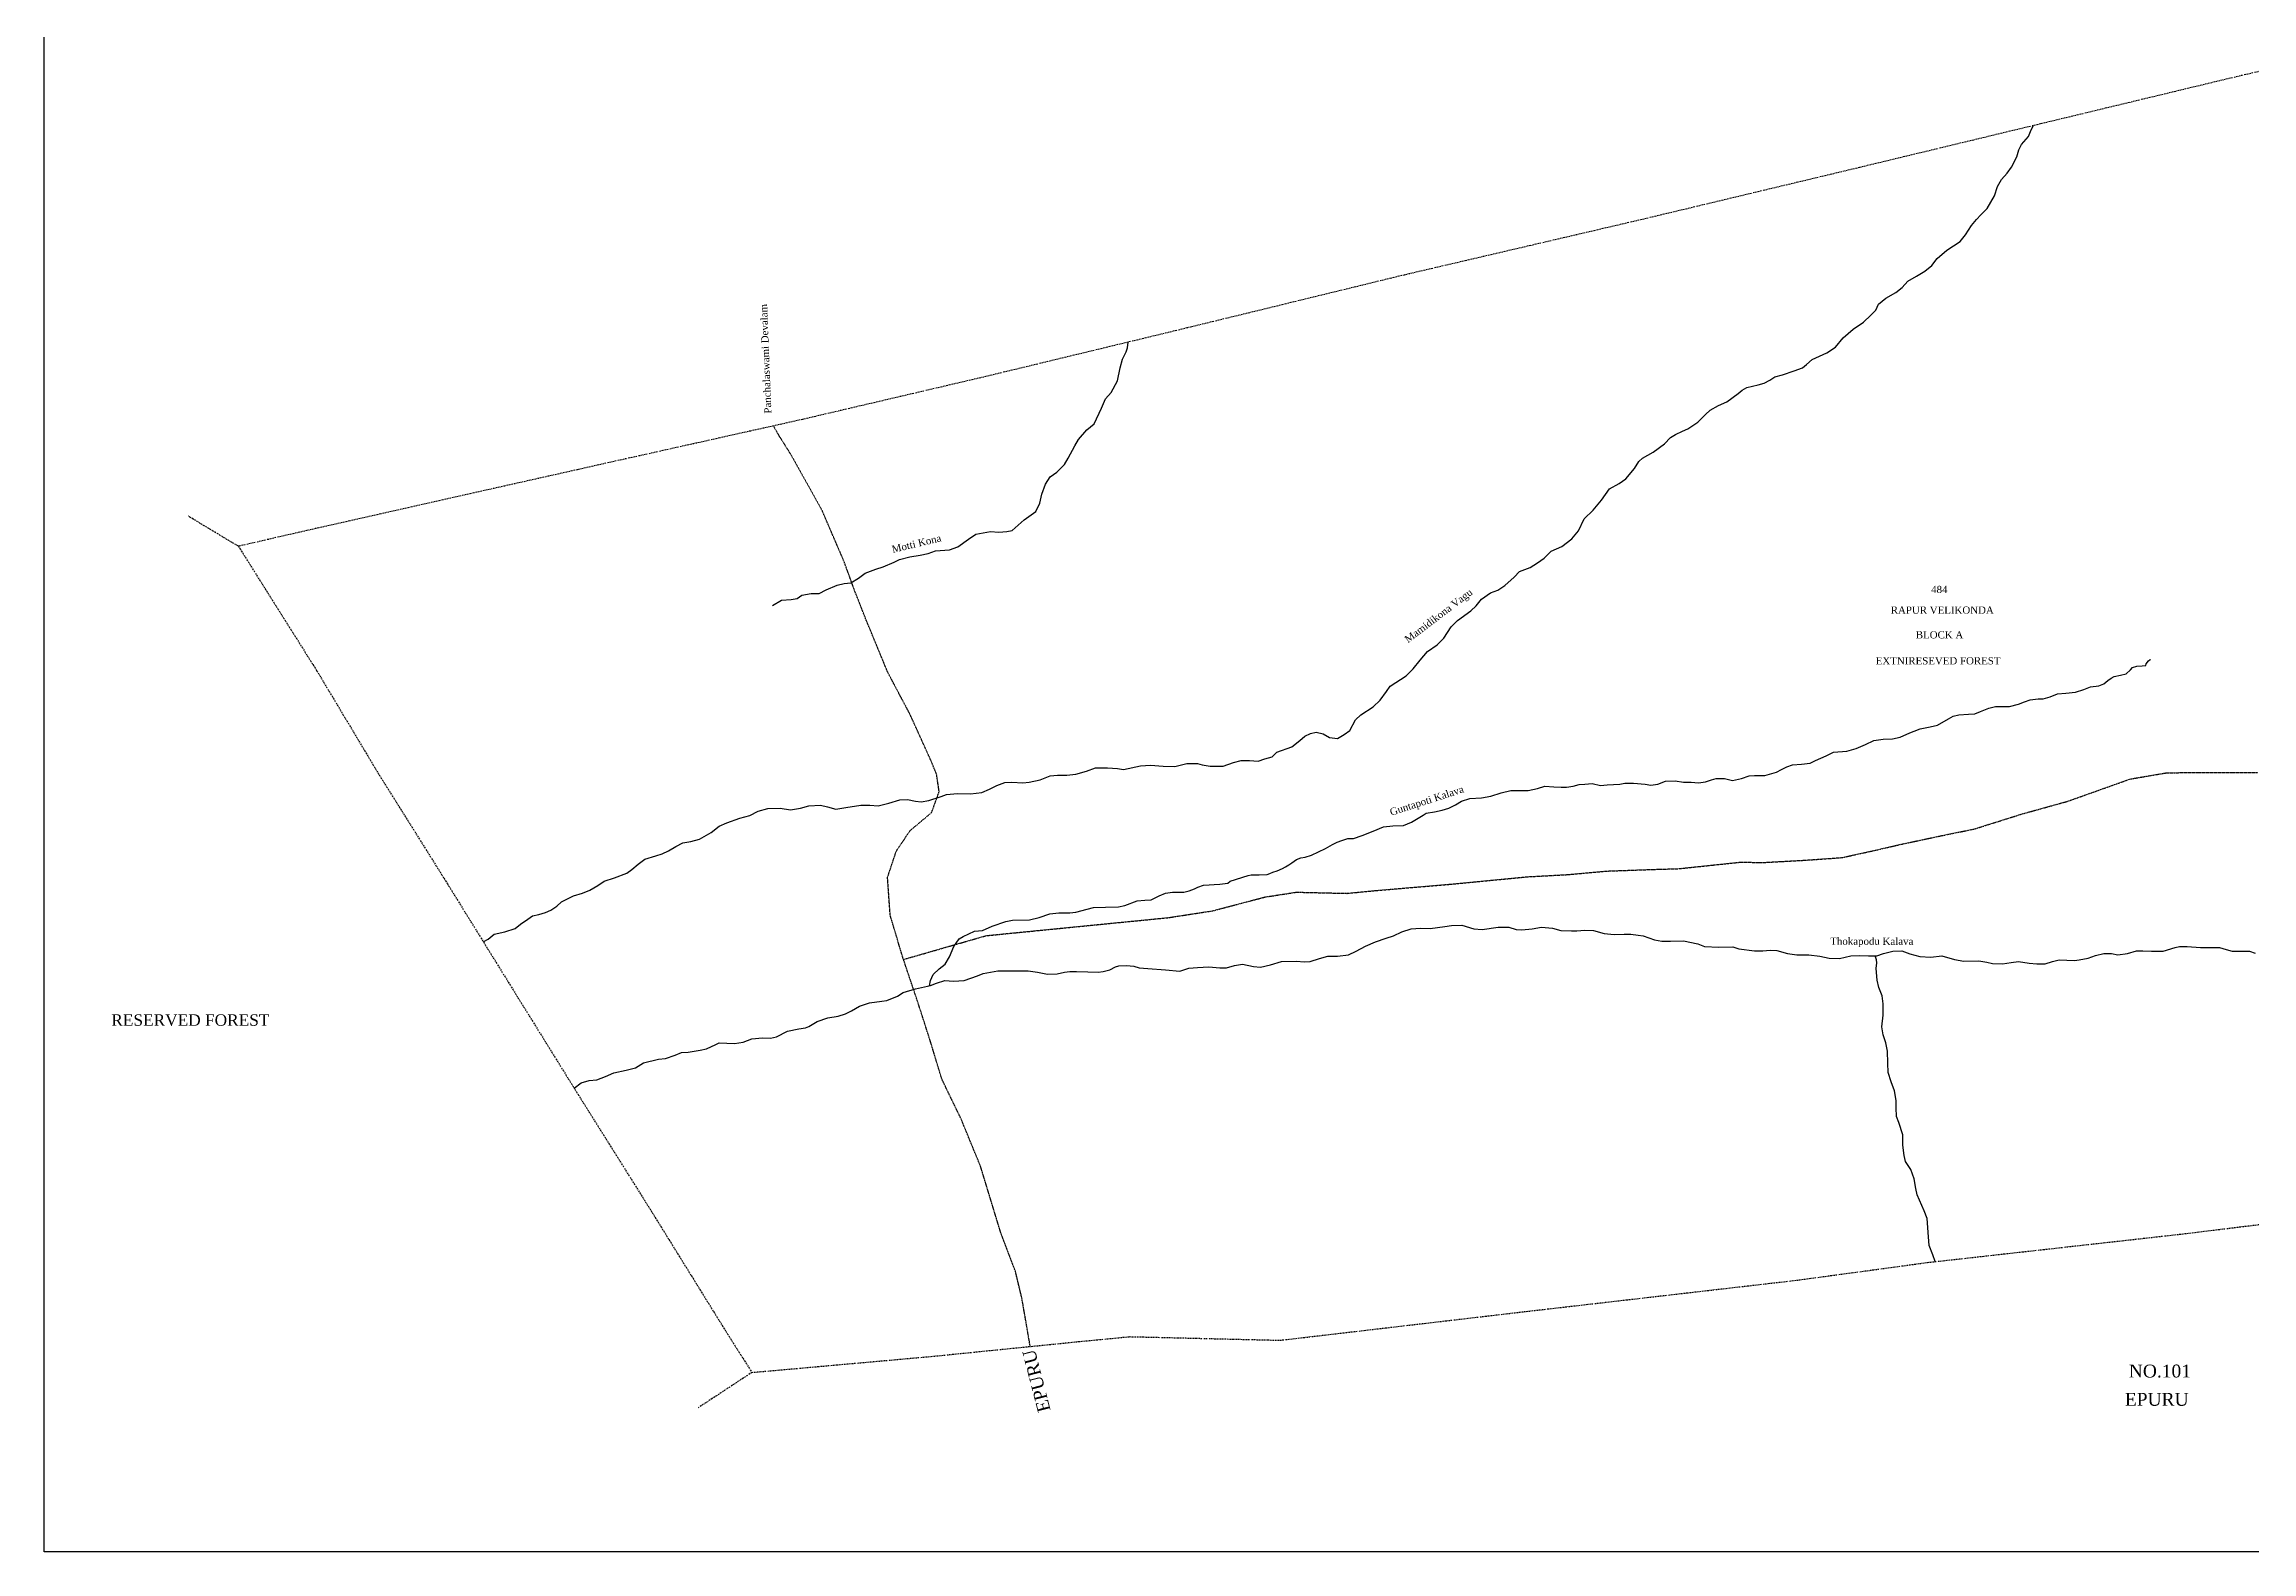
# Model space of a CAD drawing. Header units: millimetres. Extents: x 1039 to 3150, y 234 to 1226.
# Drawn here: x 1039 to 1810, y 234 to 761 of the extents above; entities that cross this region are included whole.
import ezdxf

# ---------------------------------------------------------------- set-up
doc = ezdxf.new("R2010")
doc.units = ezdxf.units.MM
doc.header["$MEASUREMENT"] = 0
doc.linetypes.add('ACAD_ISO07W100', pattern=[3, 0, -3])
doc.linetypes.add('BORDER', pattern=[1.75, 0.5, -0.25, 0.5, -0.25, 0, -0.25])
doc.layers.add('FOOTPATH', color=150, linetype='ACAD_ISO07W100', lineweight=30)
doc.layers.add('VILL_BOUNDARY', color=6, linetype='BORDER', lineweight=30)
doc.layers.add('NALA', color=4, linetype='Continuous')
doc.layers.add('SURVEY_BND', color=7, linetype='Continuous')
doc.styles.get("Standard").update_dxf_attribs({"font": 'TIMES.TTF'})

msp = doc.modelspace()

# ---------------------------------------------------------------- linework, layer by layer
at = {"lineweight": 30}
msp.add_lwpolyline([(1039.18, 1225.73), (3149.7, 1225.73), (3149.7, 234.41), (1039.18, 234.41)], close=True, dxfattribs=at)
at = {"layer": 'FOOTPATH', "ltscale": 0.002}
for points in [[(1383.62, 306.15), (1380.7, 323.06), (1378.43, 332.44), (1373.41, 345.67), (1366.29, 369.02), (1359.46, 385.67), (1352.69, 399.65), (1348.84, 412.46), (1344.24, 426.79), (1339.03, 442.27), (1334.71, 456.76), (1333.78, 469.99), (1336.81, 479.11), (1341.71, 486.39), (1349.18, 492.66), (1351.81, 499.95), (1350.88, 506.12), (1349.13, 510.37), (1341.71, 526.8), (1333.84, 541.66), (1326.13, 560.36), (1322.28, 570.2), (1318.6, 580.33), (1310.85, 598.33), (1300.01, 617.76), (1296.18, 623.81), (1293.92, 627.68)], [(1339.35, 441.33), (1354.21, 445.61), (1368.22, 449.64), (1392.53, 452.05), (1431.79, 455.93), (1447.28, 458.3), (1465.62, 463.14), (1476.64, 464.83), (1494.3, 464.42), (1504.38, 465.4), (1531.62, 467.72), (1557.14, 470.2), (1571.3, 470.97), (1584.94, 472.2), (1601.31, 472.78), (1610.02, 473.03), (1631.64, 475.3), (1639.85, 475.21), (1654.01, 475.98), (1667.19, 476.91), (1678.4, 479.38), (1687.98, 481.59), (1702.19, 484.62), (1713.36, 486.89), (1730.15, 492.18), (1745.84, 496.53), (1767.82, 504.35), (1780.62, 506.53), (1794.78, 506.68), (1812.58, 506.68)]]:
    msp.add_lwpolyline(points, dxfattribs=at)
at = {"layer": 'NALA'}
for points in [[(1192.57, 447.53), (1194.24, 448.37), (1196.35, 450.13), (1200.13, 451.02), (1203.7, 452.09), (1205.61, 453.66), (1208.12, 455.37), (1209.79, 456.59), (1212.02, 457.09), (1214.28, 457.72), (1216.18, 458.49), (1218.26, 459.98), (1219.87, 461.43), (1224.04, 463.61), (1227.23, 464.53), (1229.78, 465.51), (1232.61, 467.21), (1234.84, 468.63), (1238.44, 469.85), (1242.71, 471.51), (1244.46, 472.78), (1246.72, 474.66), (1248.96, 476.35), (1252.83, 477.55), (1255.09, 478.23), (1257.29, 479.3), (1259.88, 480.73), (1262.29, 482.07), (1265.08, 482.57), (1268.06, 483.34), (1272.18, 485.62), (1274.97, 487.84), (1277.68, 489), (1282.23, 490.67), (1285.71, 491.62), (1288.54, 493.07), (1291.99, 494.05), (1296.27, 494.14), (1299.86, 493.59), (1303.4, 494.18), (1306.28, 494.96), (1310.33, 495.19), (1312.77, 494.6), (1315.68, 493.8), (1319.25, 494.36), (1324.47, 495.23), (1327.6, 495.2), (1330.51, 494.94), (1334.2, 495.89), (1338.13, 497.07), (1340.71, 497.25), (1343.57, 496.6), (1345.5, 496.36), (1348.26, 496.81), (1352.49, 498.23), (1354.36, 498.95), (1358.23, 499.33), (1362.78, 499.21), (1366.69, 499.7), (1369.39, 500.86), (1371.98, 502.08), (1374.81, 503.09), (1377.19, 503.26), (1381.02, 503.03), (1383.28, 503.26), (1387.08, 504.04), (1390.56, 505.41), (1393.15, 505.65), (1396.39, 505.68), (1399.55, 506.06), (1403.24, 507.1), (1406.45, 508.26), (1410.64, 508.26), (1414.09, 508), (1416.17, 507.7), (1422.17, 509.01), (1425.59, 509.25), (1430.11, 508.87), (1434.13, 508.78), (1438.29, 509.73), (1442.01, 509.73), (1443.73, 509.28), (1446.49, 508.87), (1450.98, 508.81), (1454.58, 510.17), (1457.35, 510.8), (1460.17, 510.8), (1463.24, 510.62), (1465.53, 511.45), (1468.18, 512.16), (1469.75, 513.71), (1475.03, 515.56), (1477.77, 517.76), (1479.49, 519.33), (1481.49, 520.25), (1483.45, 520.76), (1485.98, 520.1), (1488.12, 518.89), (1491.01, 518.53), (1493.31, 519.88), (1495.25, 521.3), (1497.27, 524.99), (1499.08, 526.83), (1503.4, 529.52), (1505.84, 531.93), (1508.1, 534.87), (1509.41, 536.83), (1514.89, 540.44), (1517.42, 542.85), (1519.78, 545.89), (1522.39, 548.86), (1525.79, 551.28), (1528.11, 553.57), (1530.7, 557.46), (1532.9, 559.75), (1537.52, 563.16), (1539.34, 564.82), (1541.27, 567.17), (1544.37, 569.38), (1546.96, 570.36), (1549.46, 571.94), (1552.7, 574.91), (1554.48, 576.84), (1558.24, 578.22), (1560.86, 579.86), (1563.12, 581.55), (1565.64, 583.93), (1569.3, 585.56), (1572.82, 588.22), (1575.09, 591.07), (1577.08, 595.23), (1580.24, 598.22), (1583.18, 601.73), (1585.92, 605.74), (1589.29, 607.63), (1591.7, 609.21), (1594.7, 612.8), (1596.22, 615.21), (1597.53, 616.4), (1601.27, 618.57), (1605.18, 621.44), (1607.26, 623.7), (1609.07, 624.68), (1611.45, 625.87), (1613.33, 626.73), (1616.79, 628.97), (1619.46, 631.65), (1621.13, 633.16), (1623.99, 634.8), (1626.99, 636.07), (1630.9, 638.97), (1632.3, 640.13), (1633.93, 641.08), (1637.95, 642.07), (1640.03, 642.61), (1642, 643.62), (1643.72, 644.83), (1646.37, 645.58), (1650.42, 646.94), (1653.37, 648.03), (1654.83, 649.13), (1656.73, 650.88), (1661.89, 653.24), (1664.92, 655.23), (1667.6, 658.41), (1671.08, 661.5), (1674.71, 663.92), (1677.21, 666.32), (1678.97, 668.17), (1679.98, 670.25), (1682.45, 672.33), (1685.94, 674.33), (1688.2, 676.03), (1690.19, 678.2), (1693.19, 680.04), (1696.08, 681.76), (1698.62, 683.71), (1700.43, 686.18), (1703.76, 689.06), (1708.44, 692.11), (1710.35, 694.46), (1712.4, 697.75), (1714.15, 699.83), (1715.65, 701.4), (1717.94, 703.66), (1720.44, 708.11), (1721.51, 711.32), (1722.91, 713.77), (1724.84, 715.97), (1726.36, 718.05), (1728.2, 721.64), (1729.01, 724.1), (1729.93, 726), (1732.34, 728.78), (1733.26, 731.1), (1734.11, 732.59)], [(1293.59, 564.98), (1296.7, 566.81), (1300.16, 567.04), (1302.24, 567.43), (1303.87, 568.57), (1307.16, 569.19), (1309.95, 569.21), (1312.32, 570.39), (1316.24, 572.1), (1318.58, 572.61), (1320.99, 572.87), (1323.6, 574.55), (1325.94, 576.29), (1329.74, 577.63), (1332.2, 578.49), (1336.08, 580.12), (1337.96, 581.02), (1341.55, 581.97), (1345.17, 582.5), (1347.95, 583.13), (1350.52, 584.01), (1355.38, 584.43), (1358.35, 585.43), (1362.06, 588.16), (1364.68, 589.92), (1369.79, 590.83), (1372.62, 590.6), (1375.42, 590.83), (1377.35, 591.11), (1381.52, 594.83), (1385.59, 597.79), (1386.94, 600.68), (1387.66, 603.88), (1388.91, 607.31), (1390.6, 609.88), (1392.97, 611.52), (1395.63, 614.21), (1396.82, 616.46), (1399.21, 620.79), (1400.47, 622.96), (1403.41, 626.37), (1405.92, 628.42), (1408.49, 633.88), (1409.93, 637.21), (1411.95, 639.41), (1414.08, 643.4), (1415.06, 647.93), (1415.8, 650.99), (1417.13, 653.52), (1417.59, 655.01), (1417.84, 656.94)], [(1348.42, 432.15), (1348.83, 433.95), (1349.69, 436.08), (1351.79, 438.07), (1353.92, 439.74), (1355.38, 442.28), (1356.91, 445.87), (1358.84, 448.57), (1360.15, 449.35), (1364.18, 451.18), (1366.92, 451.47), (1370.27, 452.92), (1375.11, 454.6), (1377.45, 455.06), (1383.31, 455.14), (1386.72, 455.99), (1390.42, 457.27), (1393.66, 457.63), (1397.4, 457.66), (1399.55, 457.81), (1403.46, 458.88), (1405.74, 459.52), (1409.87, 459.63), (1414.46, 459.66), (1416.66, 460.23), (1421, 461.8), (1423.67, 462.04), (1425.81, 462.15), (1428.61, 463.61), (1430.82, 464.54), (1433.27, 464.86), (1435.51, 464.89), (1437.33, 464.89), (1439.18, 465.25), (1440.96, 465.96), (1442.13, 466.53), (1444.2, 467.24), (1446.08, 467.45), (1447.86, 467.56), (1449.82, 467.63), (1452.63, 468.02), (1453.49, 468.62), (1459.7, 470.67), (1460.84, 470.84), (1462.33, 470.88), (1463.61, 470.88), (1466.42, 470.99), (1467.28, 471.41), (1468.31, 471.84), (1469.91, 472.34), (1471.8, 473.05), (1472.83, 473.69), (1473.97, 474.4), (1474.97, 475.11), (1476.64, 476.25), (1478.13, 476.85), (1479.63, 477.1), (1481.87, 477.74), (1486.72, 480.07), (1489.18, 481.49), (1490.89, 482.27), (1492.45, 482.91), (1494.52, 483.62), (1496.55, 483.62), (1499.54, 484.62), (1503.45, 486.11), (1506.97, 487.64), (1510.25, 487.96), (1514.02, 488.17), (1516.86, 489.33), (1519.17, 490.64), (1520.84, 491.71), (1521.95, 492.46), (1524.86, 492.85), (1527.5, 493.52), (1529.82, 494.17), (1532.13, 495.34), (1534.3, 496.62), (1537.15, 497.55), (1541.21, 497.8), (1544.52, 498.37), (1548.08, 499.5), (1551.56, 500.36), (1553.77, 500.39), (1557.58, 500.36), (1560.83, 501), (1563.4, 501.89), (1566.49, 501.6), (1569.05, 501.53), (1570.9, 501.46), (1573.22, 501.89), (1575.32, 502.49), (1577.38, 502.6), (1579.94, 502.77), (1582.86, 502.1), (1585.14, 502.35), (1589.61, 502.53), (1591.28, 502.88), (1594.31, 502.92), (1598.37, 502.53), (1600.4, 502.17), (1602.89, 502.53), (1605.56, 503.56), (1608.86, 503.74), (1611.76, 503.2), (1614.5, 503.24), (1617.1, 503.03), (1619.48, 503.38), (1621.58, 504.09), (1623.18, 504.59), (1626.1, 504.59), (1628.95, 503.88), (1632.08, 504.48), (1634.74, 505.42), (1636.66, 505.53), (1640.26, 505.53), (1644.28, 506.7), (1646.09, 507.73), (1647.94, 508.59), (1649.94, 509.26), (1653.08, 509.59), (1656.07, 509.91), (1657.92, 510.84), (1661.69, 512.47), (1664.25, 513.79), (1668.84, 514.11), (1672.15, 515.03), (1675.43, 516.45), (1678.34, 517.8), (1681.6, 518.32), (1684.81, 518.42), (1687.51, 518.92), (1690.93, 520.45), (1692.39, 521.02), (1694.48, 521.91), (1697.94, 522.62), (1700.5, 523.12), (1704.33, 525.34), (1706.07, 526.33), (1707.99, 526.83), (1711.37, 527.04), (1713.61, 527.15), (1715.54, 527.9), (1718.42, 529.14), (1720.77, 529.67), (1723.83, 529.67), (1725.71, 529.67), (1728.86, 530.46), (1730.89, 531.35), (1732.92, 531.99), (1735.73, 532.31), (1737.4, 532.31), (1739.93, 533.02), (1742.49, 534.12), (1745.34, 534.3), (1748.72, 534.73), (1751.69, 535.67), (1754.01, 536.56), (1756.85, 536.91), (1758.7, 537.66), (1760.09, 538.73), (1761.2, 539.62), (1762.26, 540.18), (1764.47, 540.65), (1766.5, 541.11), (1767.99, 542.46), (1768.67, 543.35), (1770.16, 543.74), (1772.01, 543.88), (1773.26, 544.02), (1773.4, 544.63), (1774.26, 545.62), (1774.86, 546.12), (1775, 546.16)], [(1224.3, 396.38), (1226.73, 398.28), (1229.56, 399.06), (1232.19, 399.32), (1235.26, 400.39), (1238.22, 401.75), (1242.47, 402.62), (1245.79, 403.44), (1248.59, 405.18), (1253.79, 406.51), (1256.18, 406.71), (1259.56, 407.85), (1261.82, 408.81), (1264.15, 408.92), (1268.32, 409.62), (1270.58, 410.13), (1273.8, 411.63), (1275.01, 412.21), (1277.59, 412.12), (1280.27, 411.94), (1283.38, 412.41), (1286.32, 413.59), (1290.12, 413.94), (1292.94, 413.86), (1295, 414.26), (1298.89, 416.29), (1302.84, 417.1), (1305.18, 417.44), (1306.34, 417.93), (1309.21, 419.69), (1312.92, 420.89), (1316.58, 421.49), (1319.11, 422.31), (1321.2, 423.33), (1324.03, 424.96), (1327.46, 426.16), (1331.73, 426.71), (1333.58, 427.05), (1337.27, 428.5), (1339.28, 429.75), (1343.58, 431.02), (1348.75, 432.23), (1350.93, 433.08), (1353.79, 433.95), (1356.82, 433.73), (1360.58, 433.93), (1365.19, 435.57), (1367.23, 436.42), (1372.32, 437.33), (1376.22, 437.3), (1379.25, 437.4), (1382.88, 437.4), (1386.21, 436.84), (1389.68, 436.24), (1393.09, 436.31), (1395.56, 436.88), (1397.5, 437.18), (1399.79, 437.18), (1403.75, 437), (1407.35, 436.93), (1409.05, 437.11), (1411.45, 437.73), (1413.43, 438.76), (1414.57, 439.11), (1417.3, 439.18), (1419.85, 438.98), (1421.69, 438.38), (1424.73, 438.2), (1430.88, 437.75), (1435.84, 437.2), (1439, 438.24), (1442.03, 438.55), (1446.06, 438.71), (1449.82, 438.37), (1452.18, 438.44), (1455.03, 439.22), (1457.79, 439.65), (1461.62, 438.82), (1464.04, 438.69), (1467.5, 439.42), (1471.36, 440.58), (1476.59, 440.78), (1479.26, 440.49), (1481.45, 440.65), (1484.71, 441.72), (1487.54, 442.47), (1490.9, 442.52), (1494.79, 442.96), (1497.51, 444.25), (1500.72, 445.95), (1504.25, 447.53), (1507.91, 448.71), (1510.49, 449.55), (1513.45, 451), (1516.72, 452.04), (1519.95, 452.31), (1523.38, 452.16), (1528.41, 452.8), (1530.76, 453.2), (1534.4, 453.29), (1538.53, 452.02), (1541.44, 451.84), (1547.04, 452.57), (1550.76, 452.6), (1553.32, 451.79), (1555.35, 451.7), (1559, 452.08), (1562.23, 452.64), (1566.08, 452.22), (1568.97, 451.42), (1572.74, 451.3), (1574.61, 451.31), (1577.35, 451.55), (1580.34, 451.39), (1584.13, 450.35), (1587.63, 450.08), (1591.14, 450.15), (1593.45, 450.21), (1595.97, 449.83), (1597.78, 449.59), (1601.73, 448.23), (1604.24, 447.68), (1607.3, 447.77), (1611.79, 447.81), (1616.78, 446.83), (1619.17, 445.85), (1624.19, 445.66), (1629, 445.72), (1631.11, 445.07), (1636.56, 444.34), (1639.54, 444.32), (1642.12, 444.52), (1644.42, 444.46), (1648.2, 443.43), (1651.45, 442.9), (1655.57, 442.94), (1659.44, 442.47), (1662.69, 441.73), (1666.34, 441.62), (1670.23, 442.58), (1673.35, 442.72), (1676.49, 442.6), (1676.85, 442.54), (1679.31, 442.58), (1681.67, 443.36), (1684.9, 444.28), (1688.09, 444.34), (1690.86, 443.32), (1694.36, 442.4), (1698.2, 442.11), (1702.01, 442.65), (1706.5, 441.34), (1709.71, 440.71), (1714.98, 440.8), (1717.83, 440.44), (1719.73, 439.93), (1723.26, 439.8), (1726.25, 440.25), (1728.86, 440.6), (1732.55, 439.98), (1735.24, 439.78), (1738.2, 439.85), (1740.74, 440.58), (1743.03, 441.21), (1748.39, 440.96), (1750.08, 441.18), (1753.2, 441.79), (1755.77, 442.7), (1758.62, 443.43), (1761.27, 443.43), (1763.57, 442.94), (1766.91, 443.39), (1770.05, 444.3), (1772.3, 444.39), (1775.3, 444.19), (1779.32, 444.19), (1783.53, 445.53), (1785.05, 445.88), (1787.72, 445.86), (1792.36, 445.46), (1796.24, 445.46), (1799.07, 445.54), (1801.41, 444.79), (1803.45, 444.27), (1809.53, 444.25), (1811.53, 443.49)], [(1699.73, 335.79), (1698.94, 338.1), (1697.63, 341.45), (1697.43, 344.45), (1696.92, 350.88), (1695.9, 353.56), (1693.41, 359.11), (1693.02, 361.31), (1692.39, 364.76), (1691.24, 367.91), (1689.38, 370.72), (1688.9, 372.89), (1688.43, 376.46), (1688.49, 380.09), (1686.99, 384.4), (1686.25, 386.5), (1686.12, 389.5), (1686.06, 392.05), (1685.55, 395.49), (1684.37, 398.59), (1683.34, 401.83), (1683.24, 405.15), (1683.02, 409.33), (1682.54, 412.19), (1681.58, 415), (1681.07, 417.84), (1681.59, 421.92), (1681.59, 425.84), (1681.17, 428.62), (1680.09, 431.55), (1679.42, 434.07), (1679.06, 438.21), (1679.35, 440.15), (1679.19, 441.14), (1678.71, 442.57)]]:
    msp.add_lwpolyline(points, dxfattribs=at)
at = {"layer": 'VILL_BOUNDARY'}
for points in [[(1845.02, 758.75), (1805.33, 749.74), (1736.57, 733.19), (1673.3, 717.95), (1598.07, 699.96), (1514.21, 680.39), (1438.38, 661.9), (1368.13, 644.94), (1304.04, 629.94), (1225.33, 612.39), (1130.97, 591.15), (1107.04, 585.64), (1134.48, 542.07), (1155.84, 506.37), (1180.06, 467.73), (1201.37, 433.31), (1224.16, 396.61), (1251.18, 353.53), (1276.92, 312.03), (1286.39, 297.07), (1349.03, 302.67), (1400.42, 307.84), (1418.33, 309.58), (1470.91, 308.32), (1556.9, 318.39), (1651.36, 329.29), (1697.05, 335.49), (1785.03, 345.33), (1883.66, 357.39)], [(1107.04, 585.64), (1089.43, 596.22)], [(1286.39, 297.07), (1267.68, 284.76)]]:
    msp.add_lwpolyline(points, dxfattribs=at)

# ---------------------------------------------------------------- texts
at = {"layer": 'SURVEY_BND'}
for s, height, rotation, p in [('Panchalaswami Devalam', 2.5153, 92.29321, (1293.23, 632.05)), ('Motti Kona', 2.515, 13.51341, (1335.61, 583.32)), ('Mamidikona Vagu', 2.5153, 37.19196, (1515.61, 551.78)), ('Guntapoti Kalava', 2.5153, 17.90056, (1509.71, 491.52)), ('Thokapodu Kalava', 2.5153, 359.92672, (1663.1, 446.46)), ('EPURU', 4.5, 104.51836, (1390.77, 283.89))]:
    msp.add_text(s, height=height, rotation=rotation, dxfattribs=at).set_placement(p)
for s, height, p in [('484', 2.515, (1698.33, 569.31)), ('RAPUR VELIKONDA', 2.5153, (1684.22, 562.1)), ('BLOCK A', 2.515, (1692.97, 553.46)), ('EXTNIRESEVED FOREST', 2.5153, (1678.96, 544.39)), ('RESERVED FOREST', 4, (1062.64, 418.17)), ('NO.101', 4.5, (1767.37, 295.31)), ('EPURU', 4.5, (1765.98, 285.43))]:
    msp.add_text(s, height=height, dxfattribs=at).set_placement(p)

doc.saveas('drawing.dxf')
